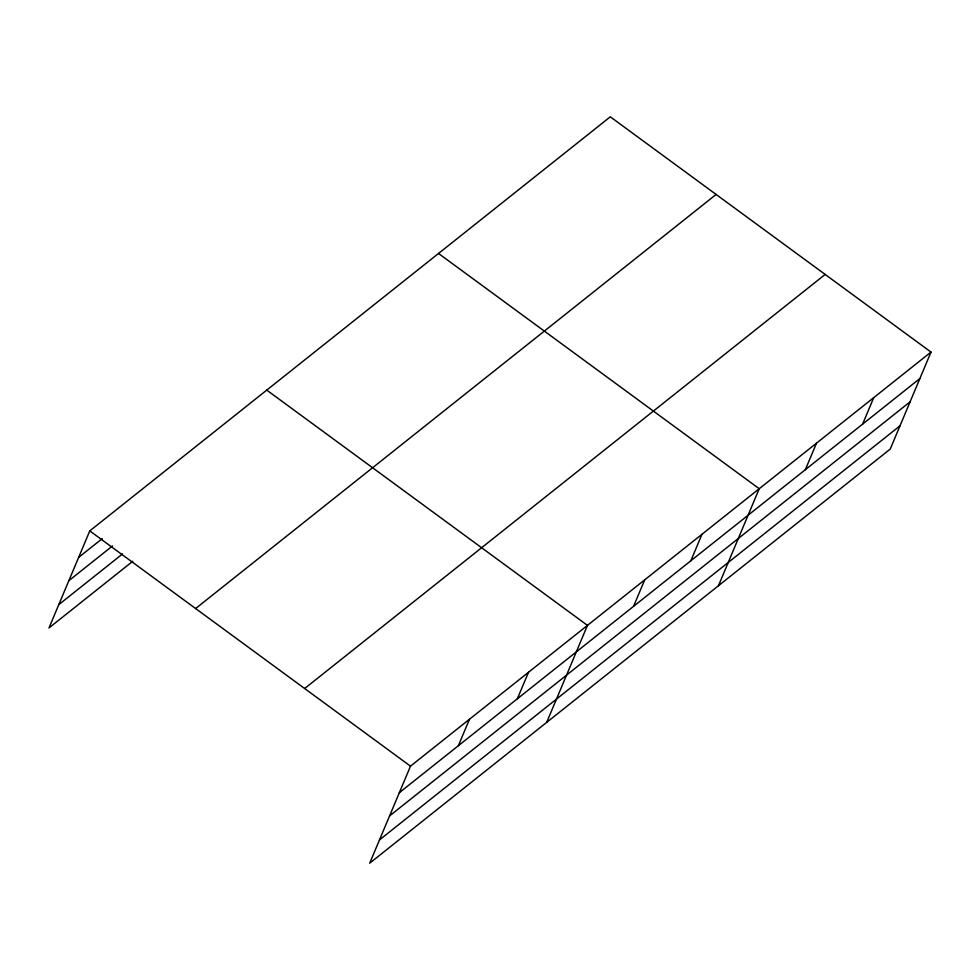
<?xml version="1.0" encoding="UTF-8"?>
<svg xmlns="http://www.w3.org/2000/svg" width="980" height="980" viewBox="0 0 980 980"><rect width="100%" height="100%" fill="white"/><g stroke="black" fill="none" stroke-linecap="round" stroke-linejoin="round"><path stroke-width="1.47" d="M931 352.077L410.498 766.164L369.705 863.184L890.22 449.097L931 352.077L610.295 116.816L89.78 530.903L49 627.923L132.766 561.283M458.346 745.731L469.481 719.234M517.342 698.801L528.477 672.305M546.681 722.395L587.461 625.375L266.756 390.113M633.582 606.326L644.717 579.829M690.839 560.768L701.974 534.272M718.45 585.746L759.231 488.726L438.526 253.465M805.352 469.677L816.487 443.18M862.608 424.12L873.744 397.623M78.645 557.399L102.239 538.633M68.857 580.674L112.516 545.946M58.788 604.648L122.488 553.97M195.62 608.543L716.123 194.444M304.658 688.524L825.16 274.437M399.362 792.661L919.865 378.574M389.575 815.936L910.077 401.849M379.493 839.909L899.995 425.822M89.78 530.903L410.498 766.164"/></g></svg>
